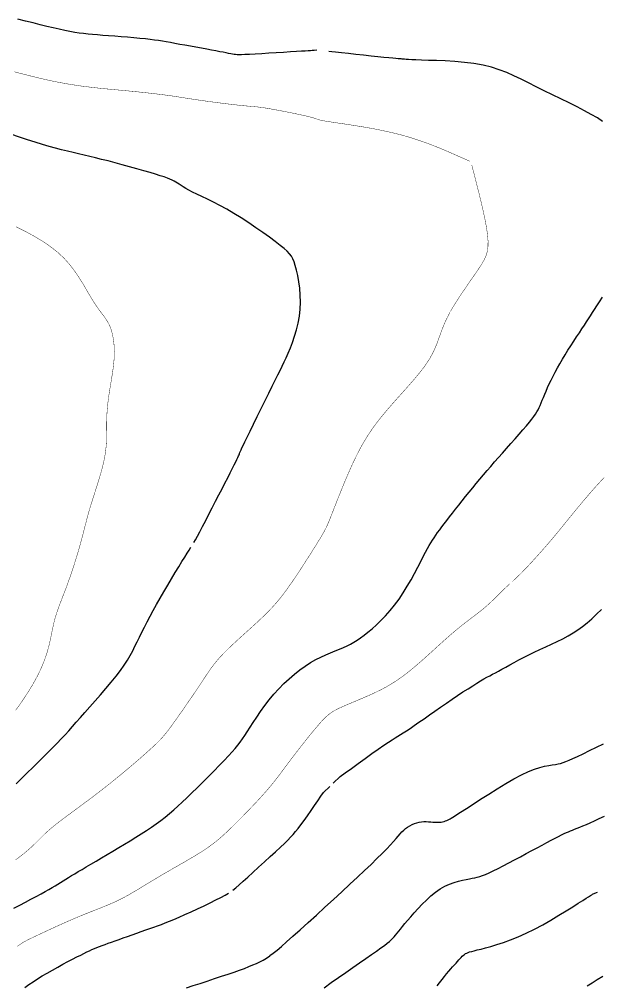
# Model space of a CAD drawing. Header units: millimetres. Extents: x 2235526 to 2245569, y 371981 to 382303.
# Drawn here: x 2244781.9 to 2244997.3, y 378533.1 to 378891.3 of the extents above; entities that cross this region are included whole.
import ezdxf

# ---------------------------------------------------------------- set-up
doc = ezdxf.new("R2010")
doc.units = ezdxf.units.MM
doc.linetypes.add('CONTI', pattern=[0])
for name, color, linetype, transparency in [('191', 10, 'CONTI', 0.7), ('193', 10, 'CONTI', 0.7), ('195', 10, 'CONTI', 0.7), ('197', 10, 'CONTI', 0.7), ('199', 10, 'CONTI', 0.7), ('200', 10, 'CONTI', 0.7), ('201', 10, 'CONTI', 0.7), ('202', 10, 'CONTI', 0.7), ('203', 10, 'CONTI', 0.7), ('204', 10, 'CONTI', 0.7)]:
    doc.layers.add(name, color=color, linetype=linetype, transparency=transparency)

msp = doc.modelspace()

# ---------------------------------------------------------------- linework, layer by layer
at = {"layer": '191', "elevation": 191}
msp.add_lwpolyline([(2244992.33, 378533.05), (2244994.09, 378534.19), (2244996.02, 378535.4), (2244998.04, 378536.63)], dxfattribs=at)
at = {"layer": '193', "elevation": 193}
msp.add_lwpolyline([(2244936.7, 378533.01), (2244937.62, 378534.21), (2244938.52, 378535.39), (2244939.39, 378536.5), (2244940.22, 378537.52), (2244941.01, 378538.46), (2244941.75, 378539.32), (2244942.45, 378540.11), (2244943.1, 378540.83), (2244943.7, 378541.49), (2244944.24, 378542.09), (2244944.74, 378542.64), (2244945.19, 378543.15), (2244945.61, 378543.61), (2244946.02, 378544.03), (2244946.41, 378544.39), (2244946.81, 378544.71), (2244947.21, 378544.99), (2244947.65, 378545.22), (2244948.15, 378545.43), (2244948.75, 378545.62), (2244949.5, 378545.83), (2244950.42, 378546.07), (2244951.57, 378546.35), (2244952.97, 378546.7), (2244954.67, 378547.14), (2244956.64, 378547.67), (2244958.85, 378548.33), (2244961.29, 378549.13), (2244963.92, 378550.08), (2244966.72, 378551.21), (2244969.67, 378552.54), (2244972.72, 378554.06), (2244975.81, 378555.72), (2244978.86, 378557.45), (2244981.78, 378559.19), (2244984.5, 378560.85), (2244986.93, 378562.37), (2244989, 378563.68), (2244990.65, 378564.72), (2244991.92, 378565.52), (2244992.85, 378566.1), (2244993.52, 378566.52), (2244993.98, 378566.8), (2244994.29, 378566.99), (2244994.51, 378567.12), (2244996.12, 378567.76)], dxfattribs=at)
at = {"layer": '195', "elevation": 195}
msp.add_lwpolyline([(2244894.8, 378532.37), (2244897.49, 378534.27), (2244900.19, 378536.17), (2244902.85, 378538.03), (2244905.43, 378539.83), (2244907.9, 378541.54), (2244910.22, 378543.15), (2244912.34, 378544.62), (2244914.23, 378545.95), (2244915.84, 378547.1), (2244917.15, 378548.06), (2244918.2, 378548.86), (2244919.04, 378549.55), (2244919.72, 378550.15), (2244920.29, 378550.71), (2244920.8, 378551.26), (2244921.31, 378551.86), (2244921.85, 378552.52), (2244922.46, 378553.26), (2244923.14, 378554.1), (2244923.91, 378555.05), (2244924.78, 378556.11), (2244925.78, 378557.31), (2244926.92, 378558.64), (2244928.2, 378560.1), (2244929.61, 378561.67), (2244931.13, 378563.27), (2244932.74, 378564.86), (2244934.41, 378566.38), (2244936.13, 378567.77), (2244937.86, 378568.99), (2244939.6, 378569.99), (2244941.31, 378570.79), (2244942.97, 378571.41), (2244944.56, 378571.88), (2244946.05, 378572.24), (2244947.42, 378572.51), (2244948.64, 378572.72), (2244949.71, 378572.91), (2244950.66, 378573.09), (2244951.57, 378573.29), (2244952.49, 378573.55), (2244953.48, 378573.9), (2244954.61, 378574.35), (2244955.94, 378574.94), (2244957.5, 378575.69), (2244959.27, 378576.58), (2244961.21, 378577.57), (2244963.27, 378578.65), (2244965.4, 378579.77), (2244967.55, 378580.92), (2244969.69, 378582.07), (2244971.76, 378583.18), (2244973.74, 378584.24), (2244975.62, 378585.25), (2244977.38, 378586.18), (2244978.99, 378587.04), (2244980.45, 378587.8), (2244981.73, 378588.46), (2244982.82, 378589.01), (2244983.76, 378589.46), (2244984.59, 378589.84), (2244985.35, 378590.18), (2244986.08, 378590.49), (2244986.83, 378590.79), (2244987.64, 378591.12), (2244988.55, 378591.48), (2244989.57, 378591.9), (2244990.71, 378592.37), (2244991.99, 378592.91), (2244993.42, 378593.53), (2244995, 378594.24), (2244996.76, 378595.05), (2244998.69, 378595.95)], dxfattribs=at)
at = {"layer": '197', "elevation": 197}
for points in [[(2244942.34, 378595.45), (2244943.66, 378596.26), (2244945.39, 378597.36), (2244947.61, 378598.8), (2244950.04, 378600.4), (2244952.81, 378602.21), (2244955.81, 378604.15), (2244958.95, 378606.12), (2244962.1, 378608.03), (2244965.15, 378609.78), (2244968, 378611.28), (2244970.55, 378612.46), (2244972.8, 378613.34), (2244974.79, 378613.97), (2244976.53, 378614.42), (2244978.05, 378614.72), (2244979.37, 378614.93), (2244980.52, 378615.1), (2244981.52, 378615.28), (2244982.45, 378615.5), (2244983.38, 378615.79), (2244984.4, 378616.17), (2244985.58, 378616.66), (2244986.99, 378617.3), (2244988.72, 378618.11), (2244990.82, 378619.1), (2244993.19, 378620.24), (2244995.75, 378621.46), (2244998.36, 378622.71)], [(2244874.75, 378544.26), (2244875.98, 378545.19), (2244877.38, 378546.32), (2244879.01, 378547.69), (2244880.91, 378549.35), (2244883.28, 378551.45), (2244885.97, 378553.85), (2244888.88, 378556.48), (2244891.95, 378559.27), (2244895.11, 378562.16), (2244898.28, 378565.07), (2244901.38, 378567.93), (2244904.35, 378570.69), (2244907.16, 378573.31), (2244909.79, 378575.78), (2244912.2, 378578.08), (2244914.4, 378580.2), (2244916.34, 378582.12), (2244918.01, 378583.82), (2244919.39, 378585.29), (2244920.54, 378586.55), (2244921.48, 378587.63), (2244922.29, 378588.56), (2244922.99, 378589.37), (2244923.65, 378590.08), (2244924.32, 378590.73), (2244925.03, 378591.33), (2244925.78, 378591.89), (2244926.58, 378592.39), (2244927.41, 378592.83), (2244928.26, 378593.21), (2244929.14, 378593.51), (2244930.02, 378593.72), (2244930.92, 378593.85), (2244931.81, 378593.91), (2244932.68, 378593.91), (2244933.53, 378593.87), (2244934.35, 378593.81), (2244935.13, 378593.75), (2244935.85, 378593.69), (2244936.5, 378593.66), (2244937.11, 378593.66), (2244937.68, 378593.69), (2244938.22, 378593.75), (2244938.74, 378593.85), (2244939.26, 378593.99), (2244939.79, 378594.17), (2244940.28, 378594.36), (2244940.82, 378594.62), (2244941.47, 378594.96), (2244942.27, 378595.41)], [(2244843.88, 378532.35), (2244846.28, 378533.13), (2244848.85, 378533.97), (2244851.52, 378534.84), (2244854.19, 378535.72), (2244856.79, 378536.58), (2244859.24, 378537.4), (2244861.46, 378538.16), (2244863.47, 378538.87), (2244865.29, 378539.54), (2244866.93, 378540.17), (2244868.42, 378540.78), (2244869.77, 378541.38), (2244871.01, 378541.98), (2244872.22, 378542.62), (2244873.41, 378543.34), (2244874.65, 378544.19)]]:
    msp.add_lwpolyline(points, dxfattribs=at)
at = {"layer": '199', "elevation": 199}
for points in [[(2244898.17, 378608.15), (2244900.72, 378610.62), (2244902.64, 378612.02), (2244904.91, 378613.66), (2244907.4, 378615.46), (2244909.97, 378617.3), (2244912.51, 378619.11), (2244914.89, 378620.79), (2244916.97, 378622.23), (2244918.67, 378623.38), (2244920.05, 378624.28), (2244921.19, 378625), (2244922.19, 378625.62), (2244923.15, 378626.2), (2244924.16, 378626.83), (2244925.3, 378627.57), (2244926.67, 378628.48), (2244928.23, 378629.55), (2244929.97, 378630.76), (2244931.84, 378632.07), (2244933.83, 378633.46), (2244935.89, 378634.9), (2244938, 378636.36), (2244940.13, 378637.82), (2244942.23, 378639.26), (2244944.29, 378640.64), (2244946.28, 378641.96), (2244948.15, 378643.18), (2244949.88, 378644.29), (2244951.45, 378645.27), (2244952.83, 378646.1), (2244954.05, 378646.8), (2244955.16, 378647.42), (2244956.22, 378647.99), (2244957.25, 378648.54), (2244958.32, 378649.11), (2244959.46, 378649.73), (2244960.72, 378650.43), (2244962.1, 378651.2), (2244963.6, 378652.04), (2244965.2, 378652.93), (2244966.92, 378653.85), (2244968.75, 378654.8), (2244970.68, 378655.75), (2244972.7, 378656.71), (2244974.8, 378657.67), (2244976.93, 378658.65), (2244979.07, 378659.63), (2244981.19, 378660.64), (2244983.25, 378661.67), (2244985.22, 378662.73), (2244987.09, 378663.84), (2244988.86, 378665), (2244990.58, 378666.25), (2244992.28, 378667.61), (2244993.99, 378669.1), (2244995.74, 378670.75), (2244997.56, 378672.58)], [(2244861.02, 378568.5), (2244862.1, 378569.37), (2244863.33, 378570.44), (2244864.83, 378571.8), (2244866.52, 378573.34), (2244868.46, 378575.11), (2244870.56, 378577.02), (2244872.72, 378578.99), (2244874.84, 378580.93), (2244876.83, 378582.77), (2244878.61, 378584.42), (2244880.1, 378585.82), (2244881.34, 378587.02), (2244882.4, 378588.1), (2244883.35, 378589.13), (2244884.26, 378590.2), (2244885.2, 378591.38), (2244886.22, 378592.74), (2244887.39, 378594.34), (2244888.66, 378596.12), (2244889.97, 378598), (2244891.28, 378599.88), (2244892.53, 378601.68), (2244893.66, 378603.32), (2244894.62, 378604.7), (2244896.91, 378606.92)], [(2244783.93, 378532.45), (2244785.46, 378533.5), (2244787.03, 378534.56), (2244788.66, 378535.63), (2244790.39, 378536.71), (2244792.22, 378537.8), (2244794.14, 378538.91), (2244796.09, 378539.99), (2244798.02, 378541.04), (2244799.89, 378542.03), (2244801.64, 378542.95), (2244803.23, 378543.77), (2244804.62, 378544.48), (2244805.83, 378545.1), (2244806.91, 378545.63), (2244807.89, 378546.09), (2244808.8, 378546.51), (2244809.69, 378546.89), (2244810.6, 378547.26), (2244811.55, 378547.63), (2244812.56, 378548.01), (2244813.63, 378548.4), (2244814.79, 378548.81), (2244816.03, 378549.25), (2244817.37, 378549.72), (2244818.82, 378550.23), (2244820.37, 378550.79), (2244822, 378551.37), (2244823.69, 378551.98), (2244825.39, 378552.59), (2244827.07, 378553.2), (2244828.71, 378553.78), (2244830.27, 378554.34), (2244831.72, 378554.85), (2244833.12, 378555.34), (2244834.51, 378555.85), (2244835.95, 378556.39), (2244837.49, 378556.99), (2244839.18, 378557.69), (2244841.09, 378558.5), (2244843.24, 378559.45), (2244845.56, 378560.51), (2244847.96, 378561.62), (2244850.35, 378562.76), (2244852.64, 378563.86), (2244854.75, 378564.9), (2244856.57, 378565.82), (2244858.1, 378566.64), (2244859.35, 378567.36)]]:
    msp.add_lwpolyline(points, dxfattribs=at)
at = {"layer": '200', "const_width": 0.15, "elevation": 200}
for points in [[(2244964.67, 378682.98), (2244965.71, 378683.94), (2244966.83, 378685.01), (2244968.05, 378686.22), (2244969.33, 378687.53), (2244970.7, 378688.97), (2244972.12, 378690.51), (2244973.58, 378692.12), (2244975.04, 378693.75), (2244976.48, 378695.39), (2244977.87, 378696.99), (2244979.18, 378698.54), (2244980.43, 378700.03), (2244981.64, 378701.5), (2244982.83, 378702.95), (2244984.01, 378704.4), (2244985.2, 378705.87), (2244986.42, 378707.37), (2244987.69, 378708.92), (2244989, 378710.51), (2244990.35, 378712.13), (2244991.71, 378713.74), (2244993.09, 378715.35), (2244994.47, 378716.94), (2244995.85, 378718.48), (2244997.23, 378719.98), (2244998.61, 378721.47)], [(2244781.06, 378547.68), (2244782.09, 378548.38), (2244783.01, 378548.97), (2244783.9, 378549.49), (2244784.83, 378549.99), (2244785.85, 378550.5), (2244787.03, 378551.07), (2244788.46, 378551.74), (2244790.16, 378552.54), (2244792.1, 378553.45), (2244794.24, 378554.43), (2244796.5, 378555.47), (2244798.84, 378556.51), (2244801.19, 378557.55), (2244803.5, 378558.54), (2244805.72, 378559.45), (2244807.85, 378560.3), (2244809.87, 378561.1), (2244811.8, 378561.86), (2244813.63, 378562.6), (2244815.36, 378563.31), (2244817, 378564.02), (2244818.54, 378564.75), (2244820, 378565.48), (2244821.41, 378566.23), (2244822.78, 378566.99), (2244824.13, 378567.78), (2244825.49, 378568.58), (2244826.87, 378569.42), (2244828.29, 378570.28), (2244829.76, 378571.17), (2244831.28, 378572.09), (2244832.86, 378573.04), (2244834.51, 378574.02), (2244836.22, 378575.02), (2244838.01, 378576.06), (2244839.87, 378577.13), (2244841.78, 378578.22), (2244843.71, 378579.33), (2244845.62, 378580.45), (2244847.5, 378581.57), (2244849.29, 378582.69), (2244850.99, 378583.8), (2244852.56, 378584.89), (2244854.04, 378586), (2244855.46, 378587.14), (2244856.86, 378588.35), (2244858.29, 378589.64), (2244859.78, 378591.05), (2244861.36, 378592.6), (2244863.07, 378594.3), (2244864.88, 378596.13), (2244866.72, 378598.03), (2244868.56, 378599.95), (2244870.34, 378601.85), (2244872.02, 378603.69), (2244873.55, 378605.41), (2244874.9, 378606.99), (2244876.1, 378608.46), (2244877.21, 378609.88), (2244878.29, 378611.29), (2244879.39, 378612.77), (2244880.56, 378614.35), (2244881.87, 378616.09), (2244883.33, 378618.03), (2244884.93, 378620.11), (2244886.61, 378622.26), (2244888.3, 378624.41), (2244889.96, 378626.47), (2244891.54, 378628.37), (2244892.97, 378630.05), (2244894.22, 378631.44), (2244895.34, 378632.58), (2244896.41, 378633.53), (2244897.47, 378634.33), (2244898.62, 378635.04), (2244899.9, 378635.72), (2244901.39, 378636.41), (2244903.13, 378637.17), (2244905.09, 378638), (2244907.21, 378638.88), (2244909.42, 378639.82), (2244911.68, 378640.8), (2244913.91, 378641.83), (2244916.07, 378642.89), (2244918.1, 378643.98), (2244920.03, 378645.12), (2244921.89, 378646.32), (2244923.7, 378647.59), (2244925.51, 378648.96), (2244927.34, 378650.43), (2244929.23, 378652.02), (2244931.19, 378653.73), (2244933.22, 378655.55), (2244935.28, 378657.41), (2244937.34, 378659.29), (2244939.38, 378661.13), (2244941.38, 378662.89), (2244943.29, 378664.54), (2244945.11, 378666.04), (2244946.83, 378667.4), (2244948.44, 378668.64), (2244949.97, 378669.8), (2244951.41, 378670.89), (2244952.76, 378671.94), (2244954.03, 378672.97), (2244955.22, 378674), (2244956.34, 378675.02), (2244957.41, 378676.03), (2244958.42, 378677.02), (2244959.38, 378677.99), (2244960.31, 378678.91), (2244961.21, 378679.79), (2244962.05, 378680.59), (2244962.9, 378681.37), (2244963.76, 378682.15)]]:
    msp.add_lwpolyline(points, dxfattribs=at)
at = {"layer": '201', "elevation": 201}
for points in [[(2244892.08, 378879.79), (2244891.08, 378879.74), (2244890.76, 378879.71), (2244890.33, 378879.68), (2244889.73, 378879.64), (2244888.91, 378879.59), (2244887.81, 378879.52), (2244886.38, 378879.43), (2244884.56, 378879.31), (2244882.34, 378879.17), (2244879.81, 378879.01), (2244877.11, 378878.84), (2244874.36, 378878.68), (2244871.69, 378878.52), (2244869.25, 378878.37), (2244867.15, 378878.26), (2244865.5, 378878.17), (2244864.24, 378878.13), (2244863.29, 378878.11), (2244862.57, 378878.12), (2244861.98, 378878.17), (2244861.45, 378878.24), (2244860.89, 378878.34), (2244860.22, 378878.47), (2244859.42, 378878.63), (2244858.49, 378878.81), (2244857.4, 378879.03), (2244856.15, 378879.27), (2244854.72, 378879.54), (2244853.11, 378879.84), (2244851.31, 378880.17), (2244849.37, 378880.53), (2244847.34, 378880.9), (2244845.28, 378881.27), (2244843.25, 378881.63), (2244841.3, 378881.99), (2244839.49, 378882.32), (2244837.85, 378882.62), (2244836.35, 378882.89), (2244834.91, 378883.14), (2244833.48, 378883.37), (2244831.98, 378883.59), (2244830.37, 378883.8), (2244828.57, 378884), (2244826.54, 378884.2), (2244824.32, 378884.41), (2244821.99, 378884.61), (2244819.61, 378884.8), (2244817.24, 378884.98), (2244814.94, 378885.16), (2244812.79, 378885.32), (2244810.84, 378885.47), (2244809.04, 378885.61), (2244807.35, 378885.77), (2244805.71, 378885.95), (2244804.08, 378886.16), (2244802.41, 378886.42), (2244800.64, 378886.74), (2244798.72, 378887.13), (2244796.67, 378887.58), (2244794.46, 378888.09), (2244792.11, 378888.66), (2244789.61, 378889.26), (2244786.97, 378889.9), (2244784.18, 378890.57), (2244781.27, 378891.26)], [(2244998.01, 378853.4), (2244996.07, 378854.72), (2244993.84, 378856.02), (2244991.31, 378857.39), (2244988.53, 378858.81), (2244985.57, 378860.28), (2244982.5, 378861.78), (2244979.39, 378863.29), (2244976.31, 378864.79), (2244973.34, 378866.26), (2244970.53, 378867.69), (2244967.82, 378869.06), (2244965.17, 378870.35), (2244962.49, 378871.53), (2244959.73, 378872.6), (2244956.82, 378873.53), (2244953.7, 378874.29), (2244950.33, 378874.88), (2244946.8, 378875.32), (2244943.22, 378875.63), (2244939.73, 378875.84), (2244936.43, 378875.98), (2244933.44, 378876.06), (2244930.89, 378876.13), (2244928.86, 378876.19), (2244927.3, 378876.25), (2244926.13, 378876.32), (2244925.28, 378876.38), (2244924.65, 378876.44), (2244924.17, 378876.49), (2244923.76, 378876.53), (2244923.34, 378876.57), (2244922.85, 378876.61), (2244922.21, 378876.66), (2244921.37, 378876.73), (2244920.27, 378876.82), (2244918.84, 378876.95), (2244917.01, 378877.13), (2244914.77, 378877.36), (2244912.2, 378877.64), (2244909.43, 378877.93), (2244906.61, 378878.24), (2244903.86, 378878.54), (2244901.31, 378878.82), (2244899.09, 378879.06), (2244897.69, 378879.21), (2244896.53, 378879.34)], [(2244779.88, 378561.86), (2244782.01, 378562.99), (2244784.14, 378564.11), (2244786.2, 378565.18), (2244788.14, 378566.2), (2244789.92, 378567.15), (2244791.48, 378568), (2244792.85, 378568.78), (2244794.07, 378569.49), (2244795.17, 378570.15), (2244796.18, 378570.78), (2244797.15, 378571.38), (2244798.11, 378571.99), (2244799.09, 378572.6), (2244800.11, 378573.23), (2244801.21, 378573.89), (2244802.39, 378574.61), (2244803.68, 378575.38), (2244805.11, 378576.23), (2244806.69, 378577.16), (2244808.43, 378578.19), (2244810.33, 378579.3), (2244812.33, 378580.48), (2244814.41, 378581.72), (2244816.55, 378582.98), (2244818.71, 378584.27), (2244820.86, 378585.56), (2244822.96, 378586.84), (2244825.02, 378588.11), (2244827.03, 378589.37), (2244828.97, 378590.63), (2244830.84, 378591.88), (2244832.63, 378593.13), (2244834.34, 378594.37), (2244835.97, 378595.63), (2244837.54, 378596.91), (2244839.09, 378598.23), (2244840.66, 378599.64), (2244842.28, 378601.14), (2244843.99, 378602.76), (2244845.81, 378604.53), (2244847.78, 378606.46), (2244849.85, 378608.5), (2244851.95, 378610.6), (2244854.02, 378612.68), (2244855.99, 378614.7), (2244857.82, 378616.58), (2244859.42, 378618.28), (2244860.77, 378619.75), (2244861.9, 378621.05), (2244862.87, 378622.23), (2244863.73, 378623.37), (2244864.56, 378624.54), (2244865.4, 378625.8), (2244866.32, 378627.23), (2244867.37, 378628.88), (2244868.54, 378630.71), (2244869.84, 378632.69), (2244871.26, 378634.77), (2244872.79, 378636.9), (2244874.42, 378639.03), (2244876.16, 378641.13), (2244877.99, 378643.15), (2244879.89, 378645.07), (2244881.85, 378646.89), (2244883.84, 378648.59), (2244885.85, 378650.15), (2244887.85, 378651.58), (2244889.83, 378652.85), (2244891.77, 378653.96), (2244893.66, 378654.92), (2244895.48, 378655.77), (2244897.23, 378656.53), (2244898.9, 378657.21), (2244900.47, 378657.85), (2244901.95, 378658.47), (2244903.32, 378659.08), (2244904.61, 378659.72), (2244905.86, 378660.41), (2244907.1, 378661.18), (2244908.36, 378662.04), (2244909.67, 378663.01), (2244911.07, 378664.13), (2244912.58, 378665.42), (2244914.18, 378666.86), (2244915.85, 378668.47), (2244917.55, 378670.22), (2244919.26, 378672.13), (2244920.95, 378674.19), (2244922.59, 378676.39), (2244924.16, 378678.71), (2244925.65, 378681.12), (2244927.05, 378683.54), (2244928.34, 378685.91), (2244929.54, 378688.18), (2244930.61, 378690.28), (2244931.57, 378692.15), (2244932.4, 378693.75), (2244933.12, 378695.11), (2244933.78, 378696.27), (2244934.38, 378697.3), (2244934.97, 378698.24), (2244935.56, 378699.14), (2244936.2, 378700.05), (2244936.89, 378701.02), (2244937.64, 378702.04), (2244938.46, 378703.14), (2244939.34, 378704.3), (2244940.29, 378705.54), (2244941.31, 378706.85), (2244942.39, 378708.23), (2244943.53, 378709.69), (2244944.73, 378711.22), (2244945.98, 378712.79), (2244947.26, 378714.39), (2244948.57, 378716.02), (2244949.89, 378717.64), (2244951.22, 378719.26), (2244952.54, 378720.85), (2244953.87, 378722.43), (2244955.22, 378724.01), (2244956.58, 378725.59), (2244957.98, 378727.2), (2244959.42, 378728.84), (2244960.91, 378730.52), (2244962.46, 378732.26), (2244964.03, 378734.02), (2244965.58, 378735.77), (2244967.09, 378737.46), (2244968.5, 378739.08), (2244969.78, 378740.57), (2244970.89, 378741.9), (2244971.82, 378743.06), (2244972.57, 378744.07), (2244973.18, 378744.96), (2244973.68, 378745.78), (2244974.11, 378746.56), (2244974.49, 378747.35), (2244974.86, 378748.18), (2244975.24, 378749.09), (2244975.65, 378750.08), (2244976.09, 378751.15), (2244976.57, 378752.28), (2244977.09, 378753.49), (2244977.65, 378754.77), (2244978.26, 378756.12), (2244978.93, 378757.52), (2244979.66, 378758.98), (2244980.44, 378760.49), (2244981.27, 378762.05), (2244982.16, 378763.64), (2244983.1, 378765.27), (2244984.1, 378766.93), (2244985.14, 378768.6), (2244986.22, 378770.28), (2244987.3, 378771.93), (2244988.37, 378773.54), (2244989.4, 378775.09), (2244990.38, 378776.55), (2244991.28, 378777.9), (2244992.08, 378779.14), (2244992.82, 378780.29), (2244993.54, 378781.42), (2244994.27, 378782.56), (2244995.04, 378783.76), (2244995.9, 378785.09), (2244996.87, 378786.58), (2244998, 378788.26)]]:
    msp.add_lwpolyline(points, dxfattribs=at)
at = {"layer": '202', "const_width": 0.15, "elevation": 202}
for points in [[(2244948.74, 378838.66), (2244948.65, 378838.73), (2244948.5, 378838.8), (2244948.28, 378838.9), (2244947.93, 378839.05), (2244947.39, 378839.29), (2244946.6, 378839.64), (2244945.5, 378840.13), (2244944.02, 378840.78), (2244942.12, 378841.62), (2244939.84, 378842.61), (2244937.2, 378843.71), (2244934.26, 378844.87), (2244931.05, 378846.04), (2244927.62, 378847.18), (2244924.01, 378848.25), (2244920.26, 378849.2), (2244916.48, 378850.04), (2244912.74, 378850.78), (2244909.16, 378851.41), (2244905.82, 378851.95), (2244902.82, 378852.41), (2244900.26, 378852.78), (2244898.21, 378853.09), (2244896.62, 378853.33), (2244895.42, 378853.52), (2244894.55, 378853.67), (2244893.93, 378853.79), (2244893.49, 378853.88), (2244893.16, 378853.97), (2244892.89, 378854.04), (2244892.64, 378854.12), (2244892.41, 378854.2), (2244892.17, 378854.28), (2244891.93, 378854.37), (2244891.65, 378854.47), (2244891.34, 378854.58), (2244890.96, 378854.7), (2244890.5, 378854.83), (2244889.93, 378854.99), (2244889.2, 378855.18), (2244888.28, 378855.4), (2244887.15, 378855.65), (2244885.77, 378855.96), (2244884.13, 378856.3), (2244882.29, 378856.68), (2244880.33, 378857.07), (2244878.33, 378857.45), (2244876.39, 378857.81), (2244874.57, 378858.14), (2244872.96, 378858.41), (2244871.61, 378858.61), (2244870.46, 378858.75), (2244869.42, 378858.86), (2244868.4, 378858.95), (2244867.3, 378859.04), (2244866.03, 378859.15), (2244864.51, 378859.29), (2244862.66, 378859.49), (2244860.54, 378859.74), (2244858.23, 378860.01), (2244855.83, 378860.32), (2244853.41, 378860.63), (2244851.07, 378860.95), (2244848.87, 378861.26), (2244846.89, 378861.55), (2244845.09, 378861.83), (2244843.41, 378862.09), (2244841.8, 378862.35), (2244840.18, 378862.6), (2244838.52, 378862.85), (2244836.75, 378863.1), (2244834.82, 378863.35), (2244832.76, 378863.6), (2244830.62, 378863.85), (2244828.43, 378864.09), (2244826.23, 378864.33), (2244824.07, 378864.55), (2244821.98, 378864.75), (2244820, 378864.94), (2244818.1, 378865.11), (2244816.25, 378865.28), (2244814.42, 378865.45), (2244812.58, 378865.63), (2244810.69, 378865.83), (2244808.72, 378866.05), (2244806.65, 378866.3), (2244804.47, 378866.59), (2244802.17, 378866.93), (2244799.76, 378867.32), (2244797.22, 378867.78), (2244794.57, 378868.3), (2244791.8, 378868.89), (2244788.91, 378869.56), (2244785.94, 378870.29), (2244782.96, 378871.05), (2244780, 378871.83)], [(2244941.6, 378782.94), (2244941.96, 378783.58), (2244942.33, 378784.22), (2244943.6, 378786.29), (2244945, 378788.46), (2244946.49, 378790.68), (2244948.02, 378792.9), (2244949.51, 378795.06), (2244950.92, 378797.1), (2244952.19, 378798.97), (2244953.28, 378800.64), (2244954.16, 378802.18), (2244954.83, 378803.69), (2244955.3, 378805.28), (2244955.54, 378807.04), (2244955.57, 378809.08), (2244955.37, 378811.49), (2244954.95, 378814.33), (2244954.35, 378817.49), (2244953.63, 378820.82), (2244952.86, 378824.16), (2244952.07, 378827.36), (2244951.33, 378830.27), (2244950.7, 378832.74), (2244949.55, 378837.26)], [(2244780.56, 378579.78), (2244782.36, 378581.14), (2244783.94, 378582.39), (2244785.3, 378583.55), (2244786.49, 378584.61), (2244787.53, 378585.6), (2244788.46, 378586.52), (2244789.31, 378587.38), (2244790.12, 378588.2), (2244790.91, 378588.99), (2244791.74, 378589.77), (2244792.64, 378590.58), (2244793.64, 378591.45), (2244794.8, 378592.4), (2244796.14, 378593.46), (2244797.72, 378594.66), (2244799.55, 378596.03), (2244801.62, 378597.56), (2244803.88, 378599.23), (2244806.29, 378601.02), (2244808.83, 378602.91), (2244811.44, 378604.91), (2244814.1, 378606.97), (2244816.76, 378609.1), (2244819.38, 378611.24), (2244821.92, 378613.35), (2244824.33, 378615.4), (2244826.57, 378617.33), (2244828.59, 378619.11), (2244830.36, 378620.69), (2244831.84, 378622.05), (2244833.09, 378623.24), (2244834.18, 378624.35), (2244835.18, 378625.46), (2244836.16, 378626.63), (2244837.19, 378627.97), (2244838.35, 378629.53), (2244839.68, 378631.38), (2244841.16, 378633.46), (2244842.73, 378635.7), (2244844.33, 378638.03), (2244845.93, 378640.36), (2244847.45, 378642.62), (2244848.87, 378644.73), (2244850.13, 378646.65), (2244851.29, 378648.39), (2244852.4, 378650.02), (2244853.53, 378651.58), (2244854.75, 378653.12), (2244856.11, 378654.7), (2244857.68, 378656.38), (2244859.49, 378658.18), (2244861.51, 378660.08), (2244863.65, 378662.05), (2244865.86, 378664.05), (2244868.06, 378666.03), (2244870.18, 378667.97), (2244872.15, 378669.83), (2244873.93, 378671.58), (2244875.53, 378673.25), (2244877.02, 378674.91), (2244878.43, 378676.59), (2244879.81, 378678.36), (2244881.21, 378680.26), (2244882.68, 378682.35), (2244884.24, 378684.65), (2244885.87, 378687.11), (2244887.51, 378689.62), (2244889.11, 378692.11), (2244890.61, 378694.48), (2244891.97, 378696.65), (2244893.13, 378698.53), (2244894.05, 378700.06), (2244894.79, 378701.35), (2244895.41, 378702.51), (2244895.96, 378703.66), (2244896.51, 378704.95), (2244897.13, 378706.49), (2244897.88, 378708.41), (2244898.81, 378710.79), (2244899.9, 378713.57), (2244901.13, 378716.62), (2244902.45, 378719.85), (2244903.85, 378723.13), (2244905.29, 378726.36), (2244906.75, 378729.42), (2244908.19, 378732.23), (2244909.65, 378734.81), (2244911.13, 378737.21), (2244912.67, 378739.49), (2244914.28, 378741.7), (2244916, 378743.89), (2244917.84, 378746.11), (2244919.82, 378748.4), (2244921.89, 378750.73), (2244923.99, 378753.08), (2244926.06, 378755.4), (2244928.03, 378757.67), (2244929.86, 378759.84), (2244931.47, 378761.88), (2244932.82, 378763.76), (2244933.93, 378765.5), (2244934.85, 378767.13), (2244935.61, 378768.66), (2244936.25, 378770.13), (2244936.8, 378771.55), (2244937.31, 378772.96), (2244937.83, 378774.41), (2244938.37, 378775.9), (2244938.97, 378777.44), (2244939.66, 378779.07), (2244940.47, 378780.79), (2244941.44, 378782.65)]]:
    msp.add_lwpolyline(points, dxfattribs=at)
at = {"layer": '203', "elevation": 203}
for points in [[(2244846.55, 378697.36), (2244847.15, 378698.41), (2244847.85, 378699.68), (2244848.75, 378701.36), (2244849.79, 378703.33), (2244850.93, 378705.51), (2244852.14, 378707.84), (2244853.38, 378710.25), (2244854.63, 378712.67), (2244855.84, 378715.04), (2244857, 378717.29), (2244858.08, 378719.4), (2244859.08, 378721.35), (2244859.98, 378723.13), (2244860.79, 378724.72), (2244861.48, 378726.1), (2244862.06, 378727.26), (2244862.51, 378728.18), (2244862.85, 378728.9), (2244863.1, 378729.45), (2244863.28, 378729.86), (2244863.41, 378730.18), (2244863.5, 378730.44), (2244863.59, 378730.67), (2244863.69, 378730.91), (2244863.83, 378731.23), (2244864.05, 378731.71), (2244864.38, 378732.39), (2244864.84, 378733.37), (2244865.49, 378734.7), (2244866.34, 378736.45), (2244867.41, 378738.66), (2244868.67, 378741.25), (2244870.05, 378744.07), (2244871.49, 378747.02), (2244872.94, 378749.96), (2244874.33, 378752.77), (2244875.6, 378755.32), (2244876.71, 378757.54), (2244877.69, 378759.45), (2244878.55, 378761.16), (2244879.33, 378762.74), (2244880.07, 378764.28), (2244880.8, 378765.86), (2244881.54, 378767.56), (2244882.32, 378769.46), (2244883.12, 378771.54), (2244883.9, 378773.78), (2244884.61, 378776.16), (2244885.22, 378778.64), (2244885.69, 378781.2), (2244885.99, 378783.81), (2244886.08, 378786.45), (2244885.99, 378789.07), (2244885.76, 378791.61), (2244885.43, 378794.02), (2244885.02, 378796.26), (2244884.57, 378798.26), (2244884.12, 378799.97), (2244883.7, 378801.38), (2244883.25, 378802.53), (2244882.71, 378803.51), (2244882.03, 378804.41), (2244881.15, 378805.32), (2244880, 378806.31), (2244878.53, 378807.48), (2244876.7, 378808.87), (2244874.55, 378810.47), (2244872.15, 378812.21), (2244869.57, 378814.02), (2244866.87, 378815.85), (2244864.13, 378817.63), (2244861.4, 378819.31), (2244858.75, 378820.85), (2244856.22, 378822.22), (2244853.81, 378823.46), (2244851.57, 378824.58), (2244849.52, 378825.57), (2244847.68, 378826.46), (2244846.07, 378827.25), (2244844.72, 378827.97), (2244843.59, 378828.6), (2244842.64, 378829.18), (2244841.83, 378829.69), (2244841.13, 378830.15), (2244840.49, 378830.58), (2244839.87, 378830.96), (2244839.23, 378831.32), (2244838.53, 378831.67), (2244837.71, 378832.03), (2244836.73, 378832.41), (2244835.55, 378832.83), (2244834.11, 378833.3), (2244832.37, 378833.84), (2244830.3, 378834.46), (2244827.96, 378835.15), (2244825.41, 378835.88), (2244822.75, 378836.62), (2244820.04, 378837.37), (2244817.36, 378838.08), (2244814.79, 378838.76), (2244812.38, 378839.36), (2244810.12, 378839.91), (2244807.96, 378840.43), (2244805.88, 378840.91), (2244803.83, 378841.39), (2244801.79, 378841.88), (2244799.7, 378842.38), (2244797.54, 378842.93), (2244795.29, 378843.52), (2244792.93, 378844.17), (2244790.43, 378844.89), (2244787.78, 378845.68), (2244784.95, 378846.57), (2244781.94, 378847.56), (2244778.72, 378848.66)], [(2244780.71, 378607.93), (2244782.76, 378610), (2244784.81, 378612.03), (2244786.83, 378614.02), (2244788.81, 378615.94), (2244790.74, 378617.8), (2244792.58, 378619.6), (2244794.32, 378621.33), (2244795.95, 378622.97), (2244797.44, 378624.55), (2244798.85, 378626.07), (2244800.22, 378627.6), (2244801.58, 378629.15), (2244803, 378630.78), (2244804.51, 378632.51), (2244806.16, 378634.4), (2244807.97, 378636.46), (2244809.92, 378638.65), (2244811.92, 378640.93), (2244813.93, 378643.25), (2244815.88, 378645.56), (2244817.7, 378647.8), (2244819.33, 378649.94), (2244820.74, 378651.92), (2244821.93, 378653.77), (2244822.97, 378655.53), (2244823.89, 378657.23), (2244824.74, 378658.91), (2244825.57, 378660.59), (2244826.4, 378662.33), (2244827.3, 378664.13), (2244828.25, 378666.02), (2244829.27, 378667.99), (2244830.36, 378670.04), (2244831.52, 378672.18), (2244832.75, 378674.41), (2244834.06, 378676.72), (2244835.44, 378679.12), (2244836.86, 378681.55), (2244838.28, 378683.94), (2244839.67, 378686.24), (2244840.97, 378688.39), (2244842.15, 378690.31), (2244843.18, 378691.96), (2244844.09, 378693.41), (2244844.84, 378694.58), (2244845.49, 378695.6)]]:
    msp.add_lwpolyline(points, dxfattribs=at)
at = {"layer": '204', "const_width": 0.15, "elevation": 204}
msp.add_lwpolyline([(2244780.52, 378635.18), (2244782.77, 378638.32), (2244784.89, 378641.52), (2244786.84, 378644.72), (2244788.57, 378647.87), (2244790.03, 378650.89), (2244791.19, 378653.73), (2244792.1, 378656.39), (2244792.8, 378658.89), (2244793.35, 378661.24), (2244793.8, 378663.45), (2244794.22, 378665.55), (2244794.66, 378667.53), (2244795.16, 378669.43), (2244795.72, 378671.26), (2244796.34, 378673.05), (2244796.99, 378674.82), (2244797.68, 378676.59), (2244798.38, 378678.4), (2244799.1, 378680.26), (2244799.81, 378682.19), (2244800.52, 378684.17), (2244801.21, 378686.17), (2244801.87, 378688.17), (2244802.5, 378690.13), (2244803.09, 378692.03), (2244803.64, 378693.84), (2244804.13, 378695.54), (2244804.58, 378697.12), (2244804.98, 378698.61), (2244805.35, 378700.01), (2244805.69, 378701.34), (2244806.01, 378702.6), (2244806.32, 378703.8), (2244806.62, 378704.97), (2244806.92, 378706.11), (2244807.23, 378707.25), (2244807.55, 378708.42), (2244807.9, 378709.64), (2244808.28, 378710.92), (2244808.71, 378712.29), (2244809.18, 378713.77), (2244809.68, 378715.34), (2244810.2, 378716.97), (2244810.74, 378718.64), (2244811.26, 378720.32), (2244811.76, 378721.98), (2244812.23, 378723.61), (2244812.66, 378725.18), (2244813.03, 378726.7), (2244813.35, 378728.2), (2244813.62, 378729.68), (2244813.84, 378731.17), (2244814.01, 378732.68), (2244814.13, 378734.23), (2244814.19, 378735.83), (2244814.22, 378737.49), (2244814.23, 378739.2), (2244814.24, 378740.96), (2244814.26, 378742.76), (2244814.32, 378744.6), (2244814.43, 378746.47), (2244814.61, 378748.37), (2244814.83, 378750.28), (2244815.1, 378752.19), (2244815.4, 378754.07), (2244815.7, 378755.91), (2244815.99, 378757.68), (2244816.27, 378759.37), (2244816.51, 378760.97), (2244816.71, 378762.48), (2244816.87, 378763.93), (2244816.99, 378765.32), (2244817.05, 378766.69), (2244817.07, 378768.03), (2244817.04, 378769.38), (2244816.96, 378770.74), (2244816.81, 378772.1), (2244816.6, 378773.44), (2244816.32, 378774.76), (2244815.97, 378776.04), (2244815.54, 378777.25), (2244815.03, 378778.4), (2244814.43, 378779.46), (2244813.75, 378780.49), (2244812.98, 378781.54), (2244812.13, 378782.66), (2244811.2, 378783.91), (2244810.2, 378785.34), (2244809.12, 378787.01), (2244807.96, 378788.95), (2244806.71, 378791.11), (2244805.34, 378793.42), (2244803.84, 378795.83), (2244802.18, 378798.24), (2244800.35, 378800.61), (2244798.32, 378802.85), (2244796.08, 378804.92), (2244793.72, 378806.79), (2244791.32, 378808.47), (2244788.97, 378809.95), (2244786.75, 378811.23), (2244784.77, 378812.3), (2244783.11, 378813.16), (2244780.64, 378814.41)], dxfattribs=at)

doc.saveas('drawing.dxf')
